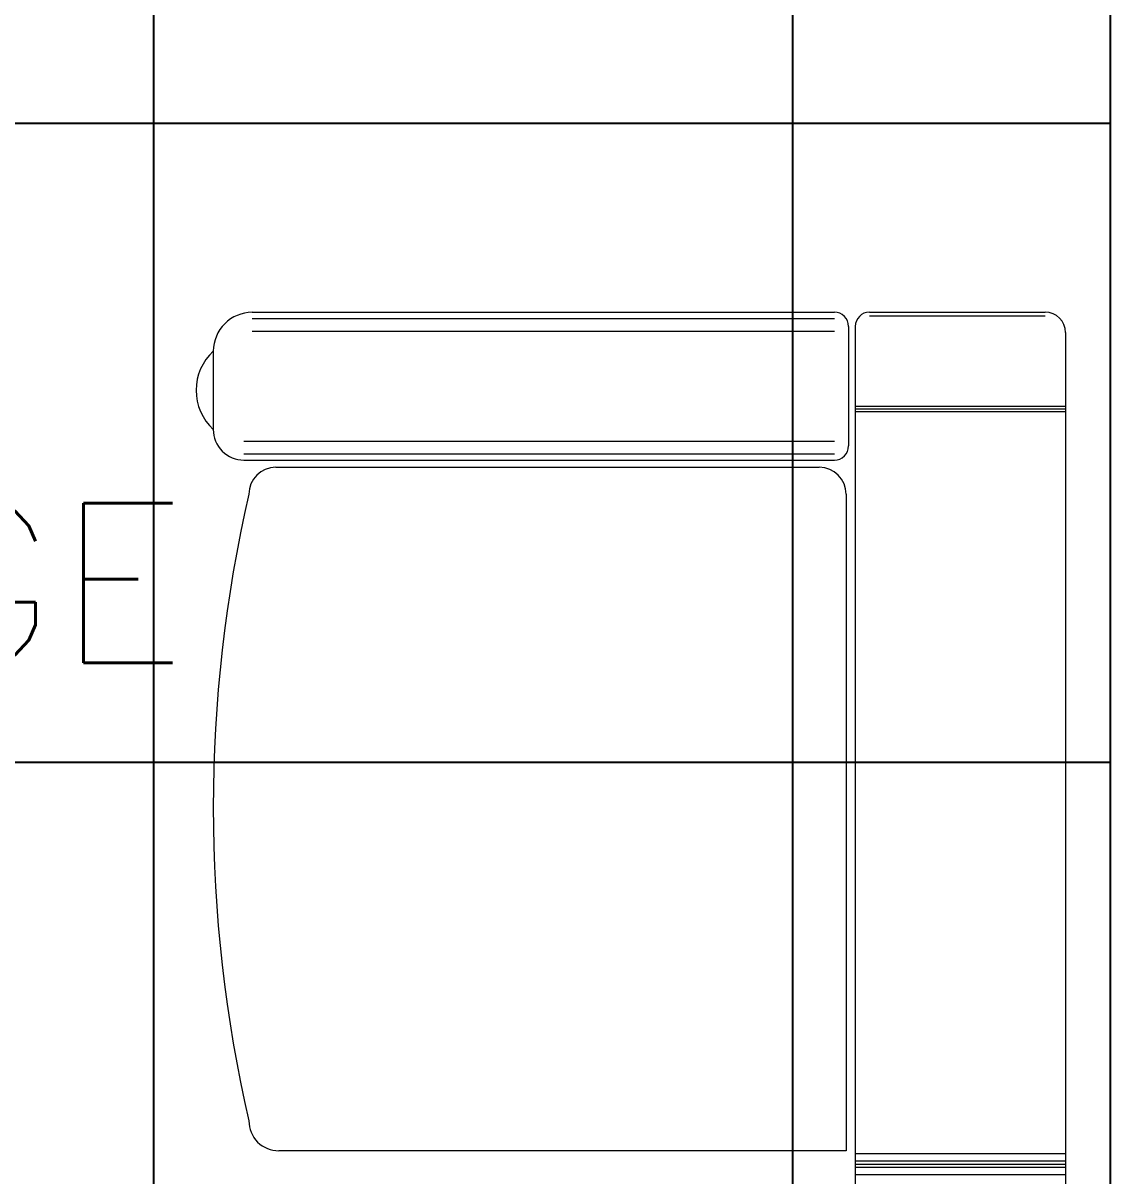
# Model space of a CAD drawing. Header units: inches. Extents: x -12418 to 57169, y -29325 to 19878.
# Drawn here: x 13077 to 14101, y -6989 to -5906 of the extents above; entities that cross this region are included whole.
import ezdxf

# ---------------------------------------------------------------- set-up
doc = ezdxf.new("R2010")
doc.units = ezdxf.units.IN
doc.header["$LTSCALE"] = 25
doc.header["$MEASUREMENT"] = 0
doc.layers.get('0').update_dxf_attribs({"color": 8})
for name, color, linetype, lineweight in [('00-Ground Floor$0$72_EGR_BASE_TEXT', 252, 'Continuous', 5), ('00-Ground Floor$0$LOADING', 253, 'Continuous', 5), ('00-Ground Floor$0$Walls', 251, 'Continuous', 5)]:
    doc.layers.add(name, color=color, linetype=linetype, lineweight=lineweight)
doc.layers.add('00-Ground Floor$0$False Ceiling', color=251, linetype='Continuous')
doc.styles.add('00-Ground Floor$0$SIMPLEX', font='SIMPLEX.shx', dxfattribs={"height": 150})

# ---------------------------------------------------------------- blocks, each defined once
blk = doc.blocks.new('00-Ground Floor$0$ME19011A-P')
for p, q in [((-0.425, 0), (0.425, 0)), ((-0.425, 0), (-0.425, -0.015)), ((0.425, 0), (0.425, -0.015)), ((-0.425, -0.015), (0.425, -0.015)), ((-0.3675, -0.0198), (-0.2325, -0.0198)), ((-0.3675, -0.0198), (-0.3675, -0.0399)), ((-0.36, -0.015), (-0.36, -0.0198)), ((-0.24, -0.015), (-0.24, -0.0198)), ((-0.2325, -0.0198), (-0.2325, -0.0399)), ((-0.15, -0.015), (-0.15, -0.04)), ((0, -0.015), (0, -0.04)), ((0.1, -0.015), (0.1, -0.045)), ((0.2, -0.045), (0.2, -0.015)), ((0.2818, -0.015), (0.2484, -0.015)), ((0.2484, -0.0243), (0.2484, -0.015)), ((0.2818, -0.0243), (0.2818, -0.015)), ((0.3211, -0.015), (0.2877, -0.015)), ((0.2877, -0.015), (0.2877, -0.0531)), ((0.3211, -0.0531), (0.3211, -0.015)), ((0.3623, -0.015), (0.3289, -0.015)), ((0.3289, -0.015), (0.3289, -0.0531)), ((0.3623, -0.0531), (0.3623, -0.015)), ((0.3682, -0.0243), (0.3682, -0.015)), ((0.3682, -0.015), (0.4016, -0.015)), ((0.4016, -0.0243), (0.4016, -0.015)), ((-0.15, -0.025), (0, -0.025)), ((-0.0402, -0.0312), (-0.0496, -0.0337)), ((-0.0376, -0.0409), (-0.0402, -0.0312)), ((0.2818, -0.0243), (0.2484, -0.0243)), ((0.3211, -0.0243), (0.2877, -0.0243)), ((0.3623, -0.0243), (0.3289, -0.0243)), ((0.3682, -0.0243), (0.4016, -0.0243)), ((-0.3675, -0.0399), (-0.2325, -0.0399)), ((-0.15, -0.04), (-0.1187, -0.04)), ((-0.0887, -0.04), (-0.0637, -0.04)), ((-0.0606, -0.0371), (-0.0787, -0.0432)), ((-0.0787, -0.0432), (-0.077, -0.0497)), ((-0.047, -0.0434), (-0.0376, -0.0409)), ((-0.0379, -0.04), (0, -0.04)), ((0.1, -0.035), (0.2, -0.035)), ((-0.0582, -0.046), (-0.077, -0.0497)), ((0.1, -0.045), (0.2, -0.045)), ((0.2877, -0.0531), (0.3211, -0.0531)), ((0.3289, -0.0531), (0.3623, -0.0531))]:
    blk.add_line(p, q)
at = {"color": 8, "const_width": 0.000601}
for points in [[(0.3044, -0.0531, -0.184574), (0.2977, -0.0636, -1.44364), (0.2961, -0.0581, -0.837915), (0.2969, -0.0664, -0.30536), (0.2839, -0.062, -1.584726), (0.2894, -0.0609, -0.253153), (0.2827, -0.0684, -0.874198), (0.2775, -0.0585, -0.915253), (0.2791, -0.0658, -0.223821), (0.2683, -0.0644, -1.703343), (0.272, -0.0597, -0.588962), (0.2621, -0.068, -0.717795), (0.2625, -0.0581, -0.983104), (0.2645, -0.0644, -0.326362), (0.2534, -0.0609, -0.758716), (0.2609, -0.0514, -0.906186), (0.2593, -0.0565, -0.189488), (0.2526, -0.0522, -0.7948), (0.2613, -0.0423, -1.223996), (0.2574, -0.047, -0.072149), (0.2534, -0.0403, -0.645886), (0.2609, -0.0324, -1.366917), (0.2574, -0.0371, -0.078415), (0.2542, -0.0308, -0.723006), (0.2613, -0.0256, -1.105484), (0.2582, -0.0292, -0.221197), (0.2566, -0.0243, -0.221197)], [(0.3456, -0.0531, 0.184574), (0.3523, -0.0636, 1.44364), (0.3539, -0.0581, 0.837915), (0.3531, -0.0664, 0.30536), (0.3661, -0.062, 1.584726), (0.3606, -0.0609, 0.253153), (0.3673, -0.0684, 0.874198), (0.3725, -0.0585, 0.915253), (0.3709, -0.0658, 0.223821), (0.3817, -0.0644, 1.703343), (0.378, -0.0597, 0.588962), (0.3879, -0.068, 0.717795), (0.3875, -0.0581, 0.983104), (0.3855, -0.0644, 0.326362), (0.3966, -0.0609, 0.758716), (0.3891, -0.0514, 0.906186), (0.3907, -0.0565, 0.189488), (0.3974, -0.0522, 0.7948), (0.3887, -0.0423, 1.223996), (0.3926, -0.047, 0.072149), (0.3966, -0.0403, 0.645886), (0.3891, -0.0324, 1.366917), (0.3926, -0.0371, 0.078415), (0.3958, -0.0308, 0.723006), (0.3887, -0.0256, 1.105484), (0.3918, -0.0292, 0.221197), (0.3934, -0.0243, 0.221197)]]:
    blk.add_lwpolyline(points, format="xyb", dxfattribs=at)
blk.add_lwpolyline([(-0.1187, -0.0482), (-0.0887, -0.0482), (-0.0887, -0.0382), (-0.1187, -0.0382)], close=True)
blk.add_circle((-0.0537, -0.04), 0.0075)
for centre, radius, start, end in [((-0.1037, -0.04), 0.01, 10.4593, 169.5407), ((-0.0537, -0.04), 0.01, 45, 180), ((-0.1037, -0.04), 0.0075, 14.0075, 165.9925)]:
    blk.add_arc(centre, radius, start, end)
blk = doc.blocks.new('00-Ground Floor$0$M.44.57.64')
at = {"layer": '00-Ground Floor$0$LOADING', "xscale": 1000.000000000002, "yscale": 1000.000000000002, "zscale": 1000.000000000002, "rotation": 225.9999036123427}
blk.add_blockref('00-Ground Floor$0$ME19011A-P', (-80806.9, 16720.7), dxfattribs=at)
blk = doc.blocks.new('00-Ground Floor$0$GF21008-P')
at = {"layer": '00-Ground Floor$0$LOADING'}
for p, q in [((-0.7709, 0), (0.7906, 0)), ((-0.7019, -0.1974), (-0.7019, 0)), ((-0.6994, -0.1974), (-0.6994, 0)), ((-0.6968, -0.1974), (-0.6968, 0)), ((0, -0.1974), (0, 0)), ((0.0069, -0.1974), (0.0069, 0)), ((0.0099, -0.1974), (0.0099, 0)), ((0.0128, -0.1974), (0.0128, 0)), ((0.0197, -0.1974), (0.0197, 0)), ((-0.79, -0.1841), (-0.79, -0.0191)), ((-0.7866, -0.1841), (-0.7866, -0.0191)), ((-0.7767, -0.1974), (0.7964, -0.1974)), ((-0.7767, -0.2037), (-0.6644, -0.2037)), ((-0.6191, -0.2059), (-0.0026, -0.2059)), ((-0.0026, -0.2059), (-0.0026, -0.7385)), ((-0.79, -0.7634), (-0.79, -0.217)), ((-0.784, -0.7634), (-0.784, -0.217)), ((-0.7722, -0.7634), (-0.7722, -0.217)), ((-0.6689, -0.7712), (-0.6689, -0.217)), ((-0.6571, -0.7712), (-0.6571, -0.217)), ((-0.6512, -0.7712), (-0.6512, -0.217)), ((-0.6444, -0.7413), (-0.6444, -0.2312)), ((-0.7533, -0.8), (-0.68, -0.8))]:
    blk.add_line(p, q, dxfattribs=at)
for centre, radius, start, end in [((-0.7709, -0.0191), 0.0191, 90, 180), ((-0.7767, -0.1841), 0.0133, 180, 270), ((-0.7767, -0.217), 0.0133, 90, 180), ((-0.6644, -0.217), 0.0133, 0, 90), ((-0.6191, -0.2312), 0.0253, 90, 180), ((-0.6191, -0.7413), 0.0253, 180, 270), ((-0.0307, -0.7385), 0.0281, 270, 0), ((-0.7533, -0.7634), 0.0366, 180, 270), ((-0.3249, 0.51), 1.31, 257.0217, 282.9783), ((-0.68, -0.7712), 0.0288, 270, 0), ((-0.7167, -0.7662), 0.0499, 222.6462, 317.3538)]:
    blk.add_arc(centre, radius, start, end, dxfattribs=at)
blk = doc.blocks.new('00-Ground Floor$0$A$Ce9e1c4c3')
at = {"layer": '00-Ground Floor$0$False Ceiling', "color": 254, "linetype": 'Continuous'}
for p, q in [((-86800, -8477.4), (-86800, -4747.4)), ((-86200, -8477.4), (-86200, -4747.4)), ((-89502.1, -6000), (-85902.1, -6000)), ((-89502.1, -6600), (-85902.1, -6600))]:
    blk.add_line(p, q, dxfattribs=at)
at = {"layer": '00-Ground Floor$0$False Ceiling', "color": 254}
blk.add_line((-85902.1, -4747.4, 0), (-85902.1, -8477.4, 0), dxfattribs=at)
blk = doc.blocks.new('00-Ground Floor')
at = {"layer": '00-Ground Floor$0$Walls'}
blk.add_line((14097.9, -8477.4, 0), (14097.9, -4747.4, 0), dxfattribs=at)
at = {"layer": '00-Ground Floor$0$False Ceiling', "color": 254}
blk.add_blockref('00-Ground Floor$0$A$Ce9e1c4c3', (100000, 0), dxfattribs=at)
at = {"layer": '00-Ground Floor$0$LOADING', "xscale": -1, "rotation": 315.9999036123427}
blk.add_blockref('00-Ground Floor$0$M.44.57.64', (-55544.8, 37734, 0), dxfattribs=at)
at = {"layer": '00-Ground Floor$0$LOADING', "xscale": 1000, "yscale": 1000, "zscale": 1000, "rotation": 269.9999999999998}
blk.add_blockref('00-Ground Floor$0$GF21008-P', (14055.9, -6967.6), dxfattribs=at)
at = {"layer": '00-Ground Floor$0$72_EGR_BASE_TEXT', "insert": (12288.7, -6356.9), "char_height": 150, "attachment_point": 2, "style": '00-Ground Floor$0$SIMPLEX'}
blk.add_mtext('PANTRY / LOUNGE', dxfattribs=at)

msp = doc.modelspace()

# ---------------------------------------------------------------- block references
msp.add_blockref('00-Ground Floor', (0, 0))

doc.saveas('drawing.dxf')
